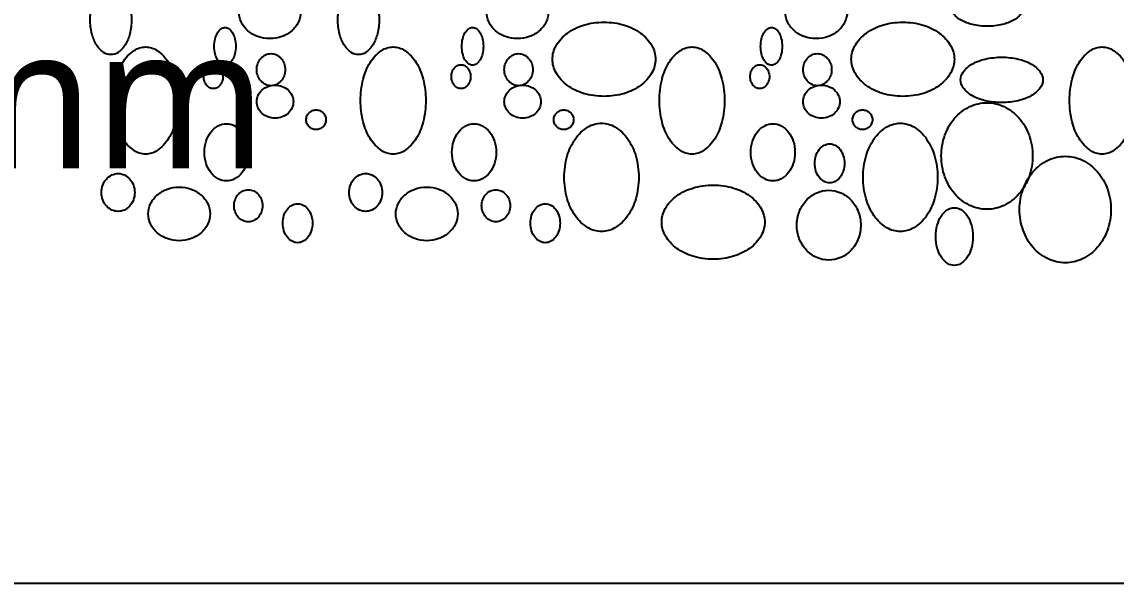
# Model space of a CAD drawing. Header units: millimetres. Extents: x 3355 to 129505, y 4600 to 34300.
# Drawn here: x 118275 to 119432, y 17930 to 18522 of the extents above; entities that cross this region are included whole.
import ezdxf

# ---------------------------------------------------------------- set-up
doc = ezdxf.new("R2010")
doc.units = ezdxf.units.MM
doc.header["$LTSCALE"] = 800
doc.layers.add('SYM', color=3, linetype='Continuous')
doc.layers.add('TEXT', color=3, linetype='Continuous')
doc.styles.add('GHS', font='malgun.ttf')

msp = doc.modelspace()

# ---------------------------------------------------------------- linework, layer by layer
at = {"color": 9}
for points in [[(118346.94006, 18524.68375, -0.0601793527), (118348.72729, 18539.47925, -0.0736349397), (118353.33721, 18550.77651, -0.1068437138), (118361.11235, 18559.16759, -0.1538468604), (118368.78131, 18561.58449, -0.1538468604), (118376.45027, 18559.16759, -0.1068437138), (118384.22541, 18550.77651, -0.0736349397), (118388.83533, 18539.47925, -0.0601793527), (118390.62257, 18524.68375, -0.0601793527), (118388.83533, 18509.88825, -0.0736349397), (118384.22541, 18498.591, -0.1068437138), (118376.45027, 18490.19992, -0.1538468604), (118368.78131, 18487.78302, -0.1538468604), (118361.11235, 18490.19992, -0.1068437138), (118353.33721, 18498.591, -0.0736349397), (118348.72729, 18509.88825, -0.0601793527)], [(118536.83617, 18504.70509, -0.086347345), (118524.12365, 18506.91697, -0.0926048561), (118513.72642, 18512.99796, -0.1030885935), (118506.56395, 18522.39155, -0.1119625161), (118504.15404, 18533.01873, -0.1119625161), (118506.56395, 18543.64592, -0.1030885935), (118513.72642, 18553.0395, -0.0926048561), (118524.12365, 18559.1205, -0.086347345), (118536.83617, 18561.33238, -0.086347345), (118549.54869, 18559.1205, -0.0926048561), (118559.94592, 18553.0395, -0.1030885935), (118567.10839, 18543.64592, -0.1119625161), (118569.5183, 18533.01873, -0.1119625161), (118567.10839, 18522.39155, -0.1030885935), (118559.94592, 18512.99796, -0.0926048561), (118549.54869, 18506.91697, -0.086347345)], [(118608.70709, 18524.68375, -0.0601793527), (118610.49433, 18539.47925, -0.0736349397), (118615.10425, 18550.77651, -0.1068437138), (118622.87939, 18559.16759, -0.1538468604), (118630.54835, 18561.58449, -0.1538468604), (118638.21731, 18559.16759, -0.1068437138), (118645.99245, 18550.77651, -0.0736349397), (118650.60237, 18539.47925, -0.0601793527), (118652.38961, 18524.68375, -0.0601793527), (118650.60237, 18509.88825, -0.0736349397), (118645.99245, 18498.591, -0.1068437138), (118638.21731, 18490.19992, -0.1538468604), (118630.54835, 18487.78302, -0.1538468604), (118622.87939, 18490.19992, -0.1068437138), (118615.10425, 18498.591, -0.0736349397), (118610.49433, 18509.88825, -0.0601793527)], [(118798.60321, 18504.70509, -0.086347345), (118785.89069, 18506.91697, -0.0926048561), (118775.49345, 18512.99796, -0.1030885935), (118768.33098, 18522.39155, -0.1119625161), (118765.92108, 18533.01873, -0.1119625161), (118768.33098, 18543.64592, -0.1030885935), (118775.49345, 18553.0395, -0.0926048561), (118785.89069, 18559.1205, -0.086347345), (118798.60321, 18561.33238, -0.086347345), (118811.31572, 18559.1205, -0.0926048561), (118821.71296, 18553.0395, -0.1030885935), (118828.87543, 18543.64592, -0.1119625161), (118831.28533, 18533.01873, -0.1119625161), (118828.87543, 18522.39155, -0.1030885935), (118821.71296, 18512.99796, -0.0926048561), (118811.31572, 18506.91697, -0.086347345)], [(119114.52989, 18504.70509, -0.086347345), (119101.81738, 18506.91697, -0.0926048561), (119091.42014, 18512.99796, -0.1030885935), (119084.25767, 18522.39155, -0.1119625161), (119081.84776, 18533.01873, -0.1119625161), (119084.25767, 18543.64592, -0.1030885935), (119091.42014, 18553.0395, -0.0926048561), (119101.81738, 18559.1205, -0.086347345), (119114.52989, 18561.33238, -0.086347345), (119127.24241, 18559.1205, -0.0926048561), (119137.63964, 18553.0395, -0.1030885935), (119144.80212, 18543.64592, -0.1119625161), (119147.21202, 18533.01873, -0.1119625161), (119144.80212, 18522.39155, -0.1030885935), (119137.63964, 18512.99796, -0.0926048561), (119127.24241, 18506.91697, -0.086347345)], [(119295.37067, 18517.77295, -0.05660561), (119279.59631, 18519.56453, -0.0703450478), (119267.64963, 18524.15208, -0.1061532263), (119258.67133, 18532.00465, -0.1615511065), (119256.16719, 18539.55266, -0.1615511065), (119258.67133, 18547.10068, -0.1061532263), (119267.64963, 18554.95325, -0.0703450478), (119279.59631, 18559.5408, -0.05660561), (119295.37067, 18561.33238, -0.05660561), (119311.14504, 18559.5408, -0.0703450478), (119323.09172, 18554.95325, -0.1061532263), (119332.07002, 18547.10068, -0.1615511065), (119334.57416, 18539.55266, -0.1615511065), (119332.07002, 18532.00465, -0.1061532263), (119323.09172, 18524.15208, -0.0703450478), (119311.14504, 18519.56453, -0.05660561)], [(118890.11307, 18443.72183, -0.0725597904), (118868.5645, 18446.8655, -0.0837226013), (118851.59692, 18455.20427, -0.1065838842), (118839.45964, 18468.64216, -0.1313022698), (118835.64301, 18482.92534, -0.1313022698), (118839.45964, 18497.20853, -0.1065838842), (118851.59692, 18510.64642, -0.0837226013), (118868.5645, 18518.98519, -0.0725597904), (118890.11307, 18522.12886, -0.0725597904), (118911.66163, 18518.98519, -0.0837226013), (118928.62921, 18510.64642, -0.1065838842), (118940.76649, 18497.20853, -0.1313022698), (118944.58312, 18482.92534, -0.1313022698), (118940.76649, 18468.64216, -0.1065838842), (118928.62921, 18455.20427, -0.0837226013), (118911.66163, 18446.8655, -0.0725597904)], [(119206.03975, 18443.72183, -0.0725597904), (119184.49118, 18446.8655, -0.0837226013), (119167.52361, 18455.20427, -0.1065838842), (119155.38633, 18468.64216, -0.1313022698), (119151.5697, 18482.92534, -0.1313022698), (119155.38633, 18497.20853, -0.1065838842), (119167.52361, 18510.64642, -0.0837226013), (119184.49118, 18518.98519, -0.0725597904), (119206.03975, 18522.12886, -0.0725597904), (119227.58832, 18518.98519, -0.0837226013), (119244.55589, 18510.64642, -0.1065838842), (119256.69317, 18497.20853, -0.1313022698), (119260.5098, 18482.92534, -0.1313022698), (119256.69317, 18468.64216, -0.1065838842), (119244.55589, 18455.20427, -0.0837226013), (119227.58832, 18446.8655, -0.0725597904)], [(118478.0524, 18496.53647, -0.0579531729), (118478.98685, 18504.57154, -0.0716053939), (118481.38612, 18510.67542, -0.1064622181), (118485.46978, 18515.24214, -0.1585740132), (118489.43443, 18516.53196, -0.1585740132), (118493.39909, 18515.24214, -0.1064622181), (118497.48275, 18510.67542, -0.0716053939), (118499.88201, 18504.57154, -0.0579531729), (118500.81647, 18496.53647, -0.0579531729), (118499.88201, 18488.50139, -0.0716053939), (118497.48275, 18482.39752, -0.1064622181), (118493.39909, 18477.8308, -0.1585740132), (118489.43443, 18476.54098, -0.1585740132), (118485.46978, 18477.8308, -0.1064622181), (118481.38612, 18482.39752, -0.0716053939), (118478.98685, 18488.50139, -0.0579531729)], [(118739.81943, 18496.53647, -0.0579531729), (118740.75389, 18504.57154, -0.0716053939), (118743.15315, 18510.67542, -0.1064622181), (118747.23681, 18515.24214, -0.1585740132), (118751.20147, 18516.53196, -0.1585740132), (118755.16612, 18515.24214, -0.1064622181), (118759.24978, 18510.67542, -0.0716053939), (118761.64905, 18504.57154, -0.0579531729), (118762.5835, 18496.53647, -0.0579531729), (118761.64905, 18488.50139, -0.0716053939), (118759.24978, 18482.39752, -0.1064622181), (118755.16612, 18477.8308, -0.1585740132), (118751.20147, 18476.54098, -0.1585740132), (118747.23681, 18477.8308, -0.1064622181), (118743.15315, 18482.39752, -0.0716053939), (118740.75389, 18488.50139, -0.0579531729)], [(119055.74612, 18496.53647, -0.0579531729), (119056.68057, 18504.57154, -0.0716053939), (119059.07984, 18510.67542, -0.1064622181), (119063.1635, 18515.24214, -0.1585740132), (119067.12815, 18516.53196, -0.1585740132), (119071.09281, 18515.24214, -0.1064622181), (119075.17647, 18510.67542, -0.0716053939), (119077.57573, 18504.57154, -0.0579531729), (119078.51019, 18496.53647, -0.0579531729), (119077.57573, 18488.50139, -0.0716053939), (119075.17647, 18482.39752, -0.1064622181), (119071.09281, 18477.8308, -0.1585740132), (119067.12815, 18476.54098, -0.1585740132), (119063.1635, 18477.8308, -0.1064622181), (119059.07984, 18482.39752, -0.0716053939), (119056.68057, 18488.50139, -0.0579531729)], [(118370.9995, 18439.34045, -0.0618468802), (118373.81165, 18461.98825, -0.0751121537), (118381.09077, 18479.34928, -0.1070312387), (118393.28674, 18492.17568, -0.1504542618), (118405.45327, 18495.92148, -0.1504542618), (118417.61979, 18492.17568, -0.1070312387), (118429.81577, 18479.34928, -0.0751121537), (118437.09489, 18461.98825, -0.0618468802), (118439.90704, 18439.34045, -0.0618468802), (118437.09489, 18416.69265, -0.0751121537), (118429.81577, 18399.33162, -0.1070312387), (118417.61979, 18386.50522, -0.1504542618), (118405.45327, 18382.75942, -0.1504542618), (118393.28674, 18386.50522, -0.1070312387), (118381.09077, 18399.33162, -0.0751121537), (118373.81165, 18416.69265, -0.0618468802)], [(118522.96539, 18471.936, -0.0886117967), (118524.1375, 18478.49779, -0.0938355722), (118527.38032, 18483.89972, -0.1023106031), (118532.35842, 18487.59928, -0.1092320234), (118538.03891, 18488.85525, -0.1092320234), (118543.71941, 18487.59928, -0.1023106031), (118548.6975, 18483.89972, -0.0938355722), (118551.94033, 18478.49779, -0.0886117967), (118553.11244, 18471.936, -0.0886117967), (118551.94033, 18465.37422, -0.0938355722), (118548.6975, 18459.97229, -0.1023106031), (118543.71941, 18456.27273, -0.1092320234), (118538.03891, 18455.01676, -0.1092320234), (118532.35842, 18456.27273, -0.1023106031), (118527.38032, 18459.97229, -0.0938355722), (118524.1375, 18465.37422, -0.0886117967)], [(118632.76653, 18439.34045, -0.0618468802), (118635.57868, 18461.98825, -0.0751121537), (118642.85781, 18479.34928, -0.1070312387), (118655.05378, 18492.17568, -0.1504542618), (118667.22031, 18495.92148, -0.1504542618), (118679.38683, 18492.17568, -0.1070312387), (118691.5828, 18479.34928, -0.0751121537), (118698.86193, 18461.98825, -0.0618468802), (118701.67408, 18439.34045, -0.0618468802), (118698.86193, 18416.69265, -0.0751121537), (118691.5828, 18399.33162, -0.1070312387), (118679.38683, 18386.50522, -0.1504542618), (118667.22031, 18382.75942, -0.1504542618), (118655.05378, 18386.50522, -0.1070312387), (118642.85781, 18399.33162, -0.0751121537), (118635.57868, 18416.69265, -0.0618468802)], [(118784.73243, 18471.936, -0.0886117967), (118785.90454, 18478.49779, -0.0938355722), (118789.14736, 18483.89972, -0.1023106031), (118794.12546, 18487.59928, -0.1092320234), (118799.80595, 18488.85525, -0.1092320234), (118805.48645, 18487.59928, -0.1023106031), (118810.46454, 18483.89972, -0.0938355722), (118813.70737, 18478.49779, -0.0886117967), (118814.87947, 18471.936, -0.0886117967), (118813.70737, 18465.37422, -0.0938355722), (118810.46454, 18459.97229, -0.1023106031), (118805.48645, 18456.27273, -0.1092320234), (118799.80595, 18455.01676, -0.1092320234), (118794.12546, 18456.27273, -0.1023106031), (118789.14736, 18459.97229, -0.0938355722), (118785.90454, 18465.37422, -0.0886117967)], [(118948.69322, 18439.34045, -0.0618468802), (118951.50537, 18461.98825, -0.0751121537), (118958.78449, 18479.34928, -0.1070312387), (118970.98047, 18492.17568, -0.1504542618), (118983.14699, 18495.92148, -0.1504542618), (118995.31352, 18492.17568, -0.1070312387), (119007.50949, 18479.34928, -0.0751121537), (119014.78861, 18461.98825, -0.0618468802), (119017.60076, 18439.34045, -0.0618468802), (119014.78861, 18416.69265, -0.0751121537), (119007.50949, 18399.33162, -0.1070312387), (118995.31352, 18386.50522, -0.1504542618), (118983.14699, 18382.75942, -0.1504542618), (118970.98047, 18386.50522, -0.1070312387), (118958.78449, 18399.33162, -0.0751121537), (118951.50537, 18416.69265, -0.0618468802)], [(119100.65911, 18471.936, -0.0886117967), (119101.83122, 18478.49779, -0.0938355722), (119105.07405, 18483.89972, -0.1023106031), (119110.05214, 18487.59928, -0.1092320234), (119115.73264, 18488.85525, -0.1092320234), (119121.41313, 18487.59928, -0.1023106031), (119126.39122, 18483.89972, -0.0938355722), (119129.63405, 18478.49779, -0.0886117967), (119130.80616, 18471.936, -0.0886117967), (119129.63405, 18465.37422, -0.0938355722), (119126.39122, 18459.97229, -0.1023106031), (119121.41313, 18456.27273, -0.1092320234), (119115.73264, 18455.01676, -0.1092320234), (119110.05214, 18456.27273, -0.1023106031), (119105.07405, 18459.97229, -0.0938355722), (119101.83122, 18465.37422, -0.0886117967)], [(119382.27537, 18439.34045, -0.0618468802), (119385.08752, 18461.98825, -0.0751121537), (119392.36664, 18479.34928, -0.1070312387), (119404.56262, 18492.17568, -0.1504542618), (119416.72914, 18495.92148, -0.1504542618), (119428.89567, 18492.17568, -0.1070312387), (119441.09164, 18479.34928, -0.0751121537), (119448.37076, 18461.98825, -0.0618468802), (119451.18291, 18439.34045, -0.0618468802), (119448.37076, 18416.69265, -0.0751121537), (119441.09164, 18399.33162, -0.1070312387), (119428.89567, 18386.50522, -0.1504542618), (119416.72914, 18382.75942, -0.1504542618), (119404.56262, 18386.50522, -0.1070312387), (119392.36664, 18399.33162, -0.0751121537), (119385.08752, 18416.69265, -0.0618468802)], [(118466.97789, 18464.5559, -0.0806249293), (118467.77993, 18469.49751, -0.0892120476), (118469.95122, 18473.47433, -0.1048329317), (118473.36154, 18476.2558, -0.1193826196), (118477.12949, 18477.16846, -0.1193826196), (118480.89744, 18476.2558, -0.1048329317), (118484.30776, 18473.47433, -0.0892120476), (118486.47904, 18469.49751, -0.0806249293), (118487.28109, 18464.5559, -0.0806249293), (118486.47904, 18459.61429, -0.0892120476), (118484.30776, 18455.63747, -0.1048329317), (118480.89744, 18452.856, -0.1193826196), (118477.12949, 18451.94334, -0.1193826196), (118473.36154, 18452.856, -0.1048329317), (118469.95122, 18455.63747, -0.0892120476), (118467.77993, 18459.61429, -0.0806249293)], [(118728.74492, 18464.5559, -0.0806249293), (118729.54697, 18469.49751, -0.0892120476), (118731.71826, 18473.47433, -0.1048329317), (118735.12858, 18476.2558, -0.1193826196), (118738.89653, 18477.16846, -0.1193826196), (118742.66448, 18476.2558, -0.1048329317), (118746.07479, 18473.47433, -0.0892120476), (118748.24608, 18469.49751, -0.0806249293), (118749.04813, 18464.5559, -0.0806249293), (118748.24608, 18459.61429, -0.0892120476), (118746.07479, 18455.63747, -0.1048329317), (118742.66448, 18452.856, -0.1193826196), (118738.89653, 18451.94334, -0.1193826196), (118735.12858, 18452.856, -0.1048329317), (118731.71826, 18455.63747, -0.0892120476), (118729.54697, 18459.61429, -0.0806249293)], [(119044.67161, 18464.5559, -0.0806249293), (119045.47366, 18469.49751, -0.0892120476), (119047.64494, 18473.47433, -0.1048329317), (119051.05526, 18476.2558, -0.1193826196), (119054.82321, 18477.16846, -0.1193826196), (119058.59116, 18476.2558, -0.1048329317), (119062.00148, 18473.47433, -0.0892120476), (119064.17276, 18469.49751, -0.0806249293), (119064.97481, 18464.5559, -0.0806249293), (119064.17276, 18459.61429, -0.0892120476), (119062.00148, 18455.63747, -0.1048329317), (119058.59116, 18452.856, -0.1193826196), (119054.82321, 18451.94334, -0.1193826196), (119051.05526, 18452.856, -0.1048329317), (119047.64494, 18455.63747, -0.0892120476), (119045.47366, 18459.61429, -0.0806249293)], [(119310.62237, 18437.1879, -0.0560573125), (119293.08604, 18439.16017, -0.0698253939), (119279.82118, 18444.20495, -0.1060097345), (119269.83382, 18452.86038, -0.1627883839), (119267.06291, 18461.14563, -0.1627883839), (119269.83382, 18469.43089, -0.1060097345), (119279.82118, 18478.08631, -0.0698253939), (119293.08604, 18483.13109, -0.0560573125), (119310.62237, 18485.10337, -0.0560573125), (119328.15869, 18483.13109, -0.0698253939), (119341.42355, 18478.08631, -0.1060097345), (119351.41091, 18469.43089, -0.1627883839), (119354.18182, 18461.14563, -0.1627883839), (119351.41091, 18452.86038, -0.1060097345), (119341.42355, 18444.20495, -0.0698253939), (119328.15869, 18439.16017, -0.0560573125)], [(118522.96539, 18438.11041, -0.1077474459), (118524.40922, 18444.73269, -0.1018557103), (118528.64174, 18450.50919, -0.0944986988), (118534.84196, 18454.28506, -0.0898820446), (118542.34564, 18455.64494, -0.0898820446), (118549.84932, 18454.28506, -0.0944986988), (118556.04955, 18450.50919, -0.1018557103), (118560.28206, 18444.73269, -0.1077474459), (118561.72589, 18438.11041, -0.1077474459), (118560.28206, 18431.48813, -0.1018557103), (118556.04955, 18425.71162, -0.0944986988), (118549.84932, 18421.93576, -0.0898820446), (118542.34564, 18420.57588, -0.0898820446), (118534.84196, 18421.93576, -0.0944986988), (118528.64174, 18425.71162, -0.1018557103), (118524.40922, 18431.48813, -0.1077474459)], [(118784.73243, 18438.11041, -0.1077474459), (118786.17626, 18444.73269, -0.1018557103), (118790.40877, 18450.50919, -0.0944986988), (118796.609, 18454.28506, -0.0898820446), (118804.11268, 18455.64494, -0.0898820446), (118811.61636, 18454.28506, -0.0944986988), (118817.81658, 18450.50919, -0.1018557103), (118822.0491, 18444.73269, -0.1077474459), (118823.49293, 18438.11041, -0.1077474459), (118822.0491, 18431.48813, -0.1018557103), (118817.81658, 18425.71162, -0.0944986988), (118811.61636, 18421.93576, -0.0898820446), (118804.11268, 18420.57588, -0.0898820446), (118796.609, 18421.93576, -0.0944986988), (118790.40877, 18425.71162, -0.1018557103), (118786.17626, 18431.48813, -0.1077474459)], [(119100.65911, 18438.11041, -0.1077474459), (119102.10294, 18444.73269, -0.1018557103), (119106.33546, 18450.50919, -0.0944986988), (119112.53568, 18454.28506, -0.0898820446), (119120.03936, 18455.64494, -0.0898820446), (119127.54304, 18454.28506, -0.0944986988), (119133.74327, 18450.50919, -0.1018557103), (119137.97578, 18444.73269, -0.1077474459), (119139.41961, 18438.11041, -0.1077474459), (119137.97578, 18431.48813, -0.1018557103), (119133.74327, 18425.71162, -0.0944986988), (119127.54304, 18421.93576, -0.0898820446), (119120.03936, 18420.57588, -0.0898820446), (119112.53568, 18421.93576, -0.0944986988), (119106.33546, 18425.71162, -0.1018557103), (119102.10294, 18431.48813, -0.1077474459)], [(118575.26136, 18419.04502, -0.0985249797), (118576.05746, 18423.04588, -0.0985053048), (118578.32478, 18426.438, -0.098477493), (118581.7178, 18428.70435, -0.0984578362), (118585.72054, 18429.50026, -0.0984578362), (118589.72328, 18428.70435, -0.098477493), (118593.11629, 18426.438, -0.0985053048), (118595.38361, 18423.04588, -0.0985249797), (118596.17971, 18419.04502, -0.0985249797), (118595.38361, 18415.04416, -0.0985053048), (118593.11629, 18411.65205, -0.098477493), (118589.72328, 18409.3857, -0.0984578362), (118585.72054, 18408.58978, -0.0984578362), (118581.7178, 18409.3857, -0.098477493), (118578.32478, 18411.65205, -0.0985053048), (118576.05746, 18415.04416, -0.0985249797)], [(118837.0284, 18419.04502, -0.0985249797), (118837.8245, 18423.04588, -0.0985053048), (118840.09182, 18426.438, -0.098477493), (118843.48483, 18428.70435, -0.0984578362), (118847.48757, 18429.50026, -0.0984578362), (118851.49031, 18428.70435, -0.098477493), (118854.88333, 18426.438, -0.0985053048), (118857.15065, 18423.04588, -0.0985249797), (118857.94675, 18419.04502, -0.0985249797), (118857.15065, 18415.04416, -0.0985053048), (118854.88333, 18411.65205, -0.098477493), (118851.49031, 18409.3857, -0.0984578362), (118847.48757, 18408.58978, -0.0984578362), (118843.48483, 18409.3857, -0.098477493), (118840.09182, 18411.65205, -0.0985053048), (118837.8245, 18415.04416, -0.0985249797)], [(119152.95508, 18419.04502, -0.0985249797), (119153.75118, 18423.04588, -0.0985053048), (119156.0185, 18426.438, -0.098477493), (119159.41152, 18428.70435, -0.0984578362), (119163.41426, 18429.50026, -0.0984578362), (119167.417, 18428.70435, -0.098477493), (119170.81001, 18426.438, -0.0985053048), (119173.07733, 18423.04588, -0.0985249797), (119173.87343, 18419.04502, -0.0985249797), (119173.07733, 18415.04416, -0.0985053048), (119170.81001, 18411.65205, -0.098477493), (119167.417, 18409.3857, -0.0984578362), (119163.41426, 18408.58978, -0.0984578362), (119159.41152, 18409.3857, -0.098477493), (119156.0185, 18411.65205, -0.0985053048), (119153.75118, 18415.04416, -0.0985249797)], [(119246.70373, 18380.75255, -0.0855691791), (119250.48263, 18402.67186, -0.0921674266), (119260.84955, 18420.55918, -0.10334543), (119276.8989, 18432.90649, -0.1129266105), (119295.00059, 18437.04762, -0.1129266105), (119313.10228, 18432.90649, -0.10334543), (119329.15163, 18420.55918, -0.0921674266), (119339.51855, 18402.67186, -0.0855691791), (119343.29745, 18380.75255, -0.0855691791), (119339.51855, 18358.83323, -0.0921674266), (119329.15163, 18340.94591, -0.10334543), (119313.10228, 18328.5986, -0.1129266105), (119295.00059, 18324.45747, -0.1129266105), (119276.8989, 18328.5986, -0.10334543), (119260.84955, 18340.94591, -0.0921674266), (119250.48263, 18358.83323, -0.0855691791)], [(118467.59322, 18384.60437, -0.0778605621), (118469.45004, 18396.45609, -0.0874250031), (118474.44088, 18405.92159, -0.1055392566), (118482.34651, 18412.59215, -0.1232606084), (118490.97258, 18414.75147, -0.1232606084), (118499.59865, 18412.59215, -0.1055392566), (118507.50428, 18405.92159, -0.0874250031), (118512.49512, 18396.45609, -0.0778605621), (118514.35194, 18384.60437, -0.0778605621), (118512.49512, 18372.75266, -0.0874250031), (118507.50428, 18363.28716, -0.1055392566), (118499.59865, 18356.6166, -0.1232606084), (118490.97258, 18354.45728, -0.1232606084), (118482.34651, 18356.6166, -0.1055392566), (118474.44088, 18363.28716, -0.0874250031), (118469.45004, 18372.75266, -0.0778605621)], [(118729.36026, 18384.60437, -0.0778605621), (118731.21708, 18396.45609, -0.0874250031), (118736.20791, 18405.92159, -0.1055392566), (118744.11355, 18412.59215, -0.1232606084), (118752.73962, 18414.75147, -0.1232606084), (118761.36568, 18412.59215, -0.1055392566), (118769.27132, 18405.92159, -0.0874250031), (118774.26215, 18396.45609, -0.0778605621), (118776.11897, 18384.60437, -0.0778605621), (118774.26215, 18372.75266, -0.0874250031), (118769.27132, 18363.28716, -0.1055392566), (118761.36568, 18356.6166, -0.1232606084), (118752.73962, 18354.45728, -0.1232606084), (118744.11355, 18356.6166, -0.1055392566), (118736.20791, 18363.28716, -0.0874250031), (118731.21708, 18372.75266, -0.0778605621)], [(118848.10281, 18358.15888, -0.0695331361), (118851.27688, 18380.8727, -0.0814438579), (118859.63571, 18398.61807, -0.1069637525), (118873.24672, 18411.4241, -0.1362891525), (118887.4786, 18415.37682, -0.1362891525), (118901.71048, 18411.4241, -0.1069637525), (118915.32149, 18398.61807, -0.0814438579), (118923.68032, 18380.8727, -0.0695331361), (118926.85439, 18358.15888, -0.0695331361), (118923.68032, 18335.44507, -0.0814438579), (118915.32149, 18317.69969, -0.1069637525), (118901.71048, 18304.89367, -0.1362891525), (118887.4786, 18300.94095, -0.1362891525), (118873.24672, 18304.89367, -0.1069637525), (118859.63571, 18317.69969, -0.0814438579), (118851.27688, 18335.44507, -0.0695331361)], [(119045.28694, 18384.60437, -0.0778605621), (119047.14376, 18396.45609, -0.0874250031), (119052.1346, 18405.92159, -0.1055392566), (119060.04023, 18412.59215, -0.1232606084), (119068.6663, 18414.75147, -0.1232606084), (119077.29237, 18412.59215, -0.1055392566), (119085.198, 18405.92159, -0.0874250031), (119090.18884, 18396.45609, -0.0778605621), (119092.04566, 18384.60437, -0.0778605621), (119090.18884, 18372.75266, -0.0874250031), (119085.198, 18363.28716, -0.1055392566), (119077.29237, 18356.6166, -0.1232606084), (119068.6663, 18354.45728, -0.1232606084), (119060.04023, 18356.6166, -0.1055392566), (119052.1346, 18363.28716, -0.0874250031), (119047.14376, 18372.75266, -0.0778605621)], [(119164.0295, 18358.15888, -0.0695331361), (119167.20357, 18380.8727, -0.0814438579), (119175.5624, 18398.61807, -0.1069637525), (119189.1734, 18411.4241, -0.1362891525), (119203.40528, 18415.37682, -0.1362891525), (119217.63717, 18411.4241, -0.1069637525), (119231.24817, 18398.61807, -0.0814438579), (119239.607, 18380.8727, -0.0695331361), (119242.78107, 18358.15888, -0.0695331361), (119239.607, 18335.44507, -0.0814438579), (119231.24817, 18317.69969, -0.1069637525), (119217.63717, 18304.89367, -0.1362891525), (119203.40528, 18300.94095, -0.1362891525), (119189.1734, 18304.89367, -0.1069637525), (119175.5624, 18317.69969, -0.0814438579), (119167.20357, 18335.44507, -0.0695331361)], [(119112.96401, 18372.91916, -0.0765066803), (119114.21316, 18381.03507, -0.0865140168), (119117.55915, 18387.49315, -0.1058472926), (119122.882, 18392.06143, -0.1252360195), (119128.65282, 18393.52989, -0.1252360195), (119134.42364, 18392.06143, -0.1058472926), (119139.74648, 18387.49315, -0.0865140168), (119143.09247, 18381.03507, -0.0765066803), (119144.34163, 18372.91916, -0.0765066803), (119143.09247, 18364.80325, -0.0865140168), (119139.74648, 18358.34517, -0.1058472926), (119134.42364, 18353.77689, -0.1252360195), (119128.65282, 18352.30843, -0.1252360195), (119122.882, 18353.77689, -0.1058472926), (119117.55915, 18358.34517, -0.0865140168), (119114.21316, 18364.80325, -0.0765066803)], [(119329.49823, 18324.12519, -0.0855691791), (119333.27713, 18346.0445, -0.0921674266), (119343.64405, 18363.93182, -0.10334543), (119359.6934, 18376.27913, -0.1129266105), (119377.79509, 18380.42027, -0.1129266105), (119395.89678, 18376.27913, -0.10334543), (119411.94613, 18363.93182, -0.0921674266), (119422.31305, 18346.0445, -0.0855691791), (119426.09195, 18324.12519, -0.0855691791), (119422.31305, 18302.20588, -0.0921674266), (119411.94613, 18284.31856, -0.10334543), (119395.89678, 18271.97125, -0.1129266105), (119377.79509, 18267.83011, -0.1129266105), (119359.6934, 18271.97125, -0.10334543), (119343.64405, 18284.31856, -0.0921674266), (119333.27713, 18302.20588, -0.0855691791)], [(118358.8888, 18342.19179, -0.0873248368), (118360.25589, 18349.95969, -0.0931437932), (118364.02455, 18356.33074, -0.1027581758), (118369.83034, 18360.70852, -0.1107703613), (118376.42333, 18362.18728, -0.1107703613), (118383.01633, 18360.70852, -0.1027581758), (118388.82212, 18356.33074, -0.0931437932), (118392.59078, 18349.95969, -0.0873248368), (118393.95786, 18342.19179, -0.0873248368), (118392.59078, 18334.4239, -0.0931437932), (118388.82212, 18328.05285, -0.1027581758), (118383.01633, 18323.67507, -0.1107703613), (118376.42333, 18322.1963, -0.1107703613), (118369.83034, 18323.67507, -0.1027581758), (118364.02455, 18328.05285, -0.0931437932), (118360.25589, 18334.4239, -0.0873248368)], [(118620.65584, 18342.19179, -0.0873248368), (118622.02292, 18349.95969, -0.0931437932), (118625.79159, 18356.33074, -0.1027581758), (118631.59737, 18360.70852, -0.1107703613), (118638.19037, 18362.18728, -0.1107703613), (118644.78337, 18360.70852, -0.1027581758), (118650.58916, 18356.33074, -0.0931437932), (118654.35782, 18349.95969, -0.0873248368), (118655.7249, 18342.19179, -0.0873248368), (118654.35782, 18334.4239, -0.0931437932), (118650.58916, 18328.05285, -0.1027581758), (118644.78337, 18323.67507, -0.1107703613), (118638.19037, 18322.1963, -0.1107703613), (118631.59737, 18323.67507, -0.1027581758), (118625.79159, 18328.05285, -0.0931437932), (118622.02292, 18334.4239, -0.0873248368)], [(118440.96873, 18291.26374, -0.086347345), (118428.25621, 18293.47562, -0.0926048561), (118417.85897, 18299.55662, -0.1030885935), (118410.6965, 18308.9502, -0.1119625161), (118408.2866, 18319.57738, -0.1119625161), (118410.6965, 18330.20457, -0.1030885935), (118417.85897, 18339.59815, -0.0926048561), (118428.25621, 18345.67915, -0.086347345), (118440.96873, 18347.89103, -0.086347345), (118453.68124, 18345.67915, -0.0926048561), (118464.07848, 18339.59815, -0.1030885935), (118471.24095, 18330.20457, -0.1119625161), (118473.65085, 18319.57738, -0.1119625161), (118471.24095, 18308.9502, -0.1030885935), (118464.07848, 18299.55662, -0.0926048561), (118453.68124, 18293.47562, -0.086347345)], [(118702.73576, 18291.26374, -0.086347345), (118690.02325, 18293.47562, -0.0926048561), (118679.62601, 18299.55662, -0.1030885935), (118672.46354, 18308.9502, -0.1119625161), (118670.05364, 18319.57738, -0.1119625161), (118672.46354, 18330.20457, -0.1030885935), (118679.62601, 18339.59815, -0.0926048561), (118690.02325, 18345.67915, -0.086347345), (118702.73576, 18347.89103, -0.086347345), (118715.44828, 18345.67915, -0.0926048561), (118725.84552, 18339.59815, -0.1030885935), (118733.00799, 18330.20457, -0.1119625161), (118735.41789, 18319.57738, -0.1119625161), (118733.00799, 18308.9502, -0.1030885935), (118725.84552, 18299.55662, -0.0926048561), (118715.44828, 18293.47562, -0.086347345)], [(119005.58969, 18271.66195, -0.0725597904), (118984.04112, 18274.80562, -0.0837226013), (118967.07355, 18283.14439, -0.1065838842), (118954.93627, 18296.58228, -0.1313022698), (118951.11964, 18310.86546, -0.1313022698), (118954.93627, 18325.14865, -0.1065838842), (118967.07355, 18338.58654, -0.0837226013), (118984.04112, 18346.92531, -0.0725597904), (119005.58969, 18350.06898, -0.0725597904), (119027.13826, 18346.92531, -0.0837226013), (119044.10583, 18338.58654, -0.1065838842), (119056.24311, 18325.14865, -0.1313022698), (119060.05974, 18310.86546, -0.1313022698), (119056.24311, 18296.58228, -0.1065838842), (119044.10583, 18283.14439, -0.0837226013), (119027.13826, 18274.80562, -0.0725597904)], [(118498.99844, 18328.1898, -0.0886117967), (118500.17054, 18334.75159, -0.0938355722), (118503.41337, 18340.15351, -0.1023106031), (118508.39146, 18343.85308, -0.1092320234), (118514.07196, 18345.10905, -0.1092320234), (118519.75245, 18343.85308, -0.1023106031), (118524.73055, 18340.15351, -0.0938355722), (118527.97337, 18334.75159, -0.0886117967), (118529.14548, 18328.1898, -0.0886117967), (118527.97337, 18321.62801, -0.0938355722), (118524.73055, 18316.22609, -0.1023106031), (118519.75245, 18312.52653, -0.1092320234), (118514.07196, 18311.27056, -0.1092320234), (118508.39146, 18312.52653, -0.1023106031), (118503.41337, 18316.22609, -0.0938355722), (118500.17054, 18321.62801, -0.0886117967)], [(118760.76547, 18328.1898, -0.0886117967), (118761.93758, 18334.75159, -0.0938355722), (118765.1804, 18340.15351, -0.1023106031), (118770.1585, 18343.85308, -0.1092320234), (118775.83899, 18345.10905, -0.1092320234), (118781.51949, 18343.85308, -0.1023106031), (118786.49758, 18340.15351, -0.0938355722), (118789.74041, 18334.75159, -0.0886117967), (118790.91252, 18328.1898, -0.0886117967), (118789.74041, 18321.62801, -0.0938355722), (118786.49758, 18316.22609, -0.1023106031), (118781.51949, 18312.52653, -0.1092320234), (118775.83899, 18311.27056, -0.1092320234), (118770.1585, 18312.52653, -0.1023106031), (118765.1804, 18316.22609, -0.0938355722), (118761.93758, 18321.62801, -0.0886117967)], [(119093.93296, 18307.63093, -0.0909700658), (119096.5513, 18321.90304, -0.0950512847), (119103.84405, 18333.73362, -0.1014563659), (119114.96855, 18341.78734, -0.1065017088), (119127.77154, 18344.54571, -0.1065017088), (119140.57453, 18341.78734, -0.1014563659), (119151.69903, 18333.73362, -0.0950512847), (119158.99178, 18321.90304, -0.0909700658), (119161.61012, 18307.63093, -0.0909700658), (119158.99178, 18293.35882, -0.0950512847), (119151.69903, 18281.52824, -0.1014563659), (119140.57453, 18273.47452, -0.1065017088), (119127.77154, 18270.71615, -0.1065017088), (119114.96855, 18273.47452, -0.1014563659), (119103.84405, 18281.52824, -0.0950512847), (119096.5513, 18293.35882, -0.0909700658)], [(118550.52188, 18309.75794, -0.0765066803), (118551.77104, 18317.87385, -0.0865140168), (118555.11703, 18324.33193, -0.1058472926), (118560.43987, 18328.90021, -0.1252360195), (118566.21069, 18330.36867, -0.1252360195), (118571.98151, 18328.90021, -0.1058472926), (118577.30436, 18324.33193, -0.0865140168), (118580.65035, 18317.87385, -0.0765066803), (118581.8995, 18309.75794, -0.0765066803), (118580.65035, 18301.64204, -0.0865140168), (118577.30436, 18295.18396, -0.1058472926), (118571.98151, 18290.61567, -0.1252360195), (118566.21069, 18289.14721, -0.1252360195), (118560.43987, 18290.61567, -0.1058472926), (118555.11703, 18295.18396, -0.0865140168), (118551.77104, 18301.64204, -0.0765066803)], [(118812.28892, 18309.75794, -0.0765066803), (118813.53807, 18317.87385, -0.0865140168), (118816.88406, 18324.33193, -0.1058472926), (118822.20691, 18328.90021, -0.1252360195), (118827.97773, 18330.36867, -0.1252360195), (118833.74855, 18328.90021, -0.1058472926), (118839.07139, 18324.33193, -0.0865140168), (118842.41738, 18317.87385, -0.0765066803), (118843.66654, 18309.75794, -0.0765066803), (118842.41738, 18301.64204, -0.0865140168), (118839.07139, 18295.18396, -0.1058472926), (118833.74855, 18290.61567, -0.1252360195), (118827.97773, 18289.14721, -0.1252360195), (118822.20691, 18290.61567, -0.1058472926), (118816.88406, 18295.18396, -0.0865140168), (118813.53807, 18301.64204, -0.0765066803)], [(119240.90062, 18295.61972, -0.0651523382), (119242.49283, 18307.78694, -0.0779311976), (119246.64403, 18317.18877, -0.1071771586), (119253.51173, 18324.06363, -0.1440798555), (119260.50985, 18326.12296, -0.1440798555), (119267.50797, 18324.06363, -0.1071771586), (119274.37567, 18317.18877, -0.0779311976), (119278.52687, 18307.78694, -0.0651523382), (119280.11908, 18295.61972, -0.0651523382), (119278.52687, 18283.4525, -0.0779311976), (119274.37567, 18274.05067, -0.1071771586), (119267.50797, 18267.1758, -0.1440798555), (119260.50985, 18265.11648, -0.1440798555), (119253.51173, 18267.1758, -0.1071771586), (119246.64403, 18274.05067, -0.0779311976), (119242.49283, 18283.4525, -0.0651523382)]]:
    msp.add_lwpolyline(points, format="xyb", close=True, dxfattribs=at)
at = {"layer": 'SYM'}
msp.add_line((115166.65575, 17929.54512), (123549.29973, 17929.54512), dxfattribs=at)

# ---------------------------------------------------------------- texts
at = {"layer": 'TEXT', "style": 'GHS'}
msp.add_text('18Φ x 400mm', height=150, dxfattribs=at).set_placement((117247.52345, 18367.60153))

doc.saveas('drawing.dxf')
